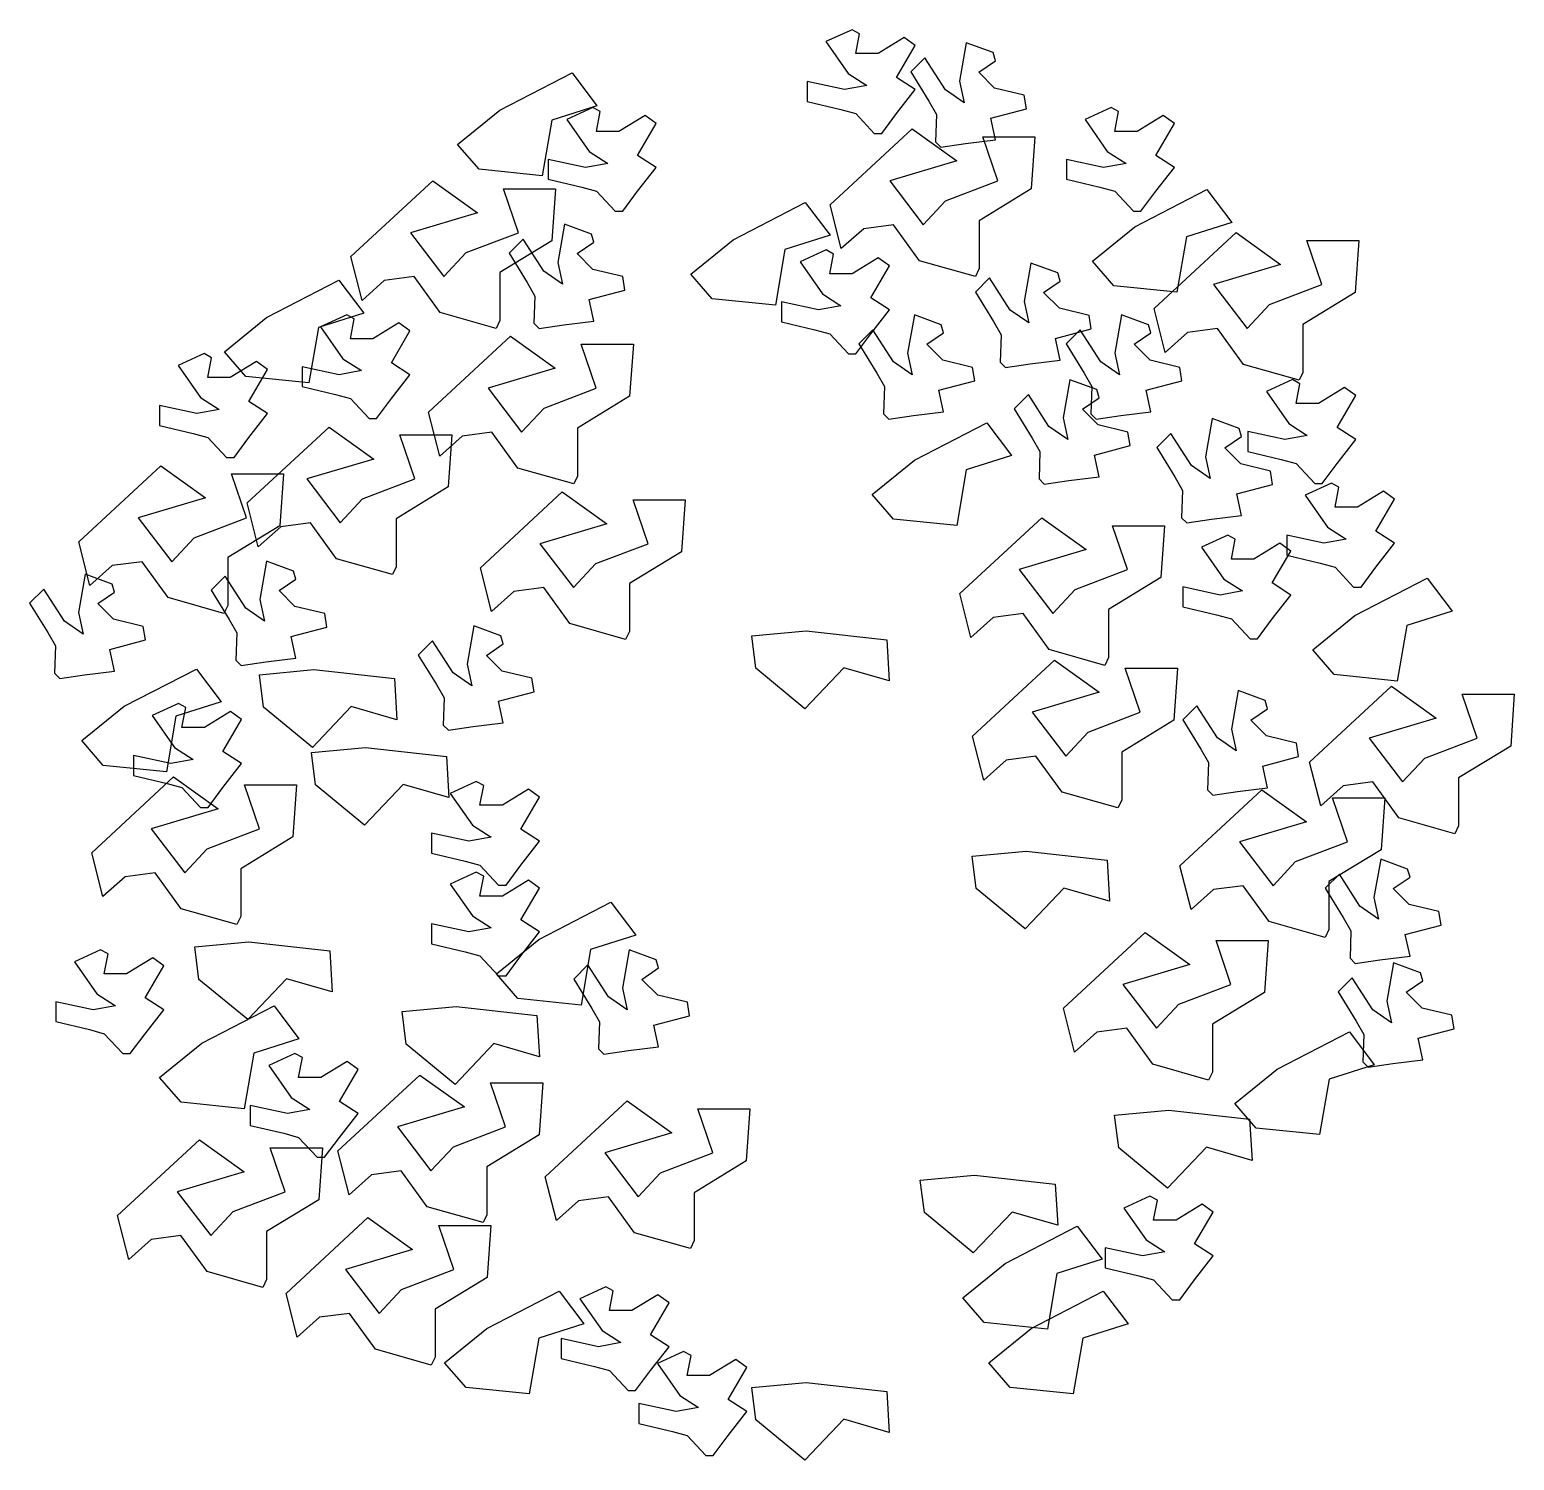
# Model space of a CAD drawing. Header units: millimetres. Extents: x 301.22 to 302.97, y 2548.18 to 2549.87.
import ezdxf

# ---------------------------------------------------------------- set-up
doc = ezdxf.new("R2010")
doc.units = ezdxf.units.MM
doc.header["$LTSCALE"] = 10
doc.layers.add('Vegetais', color=94, linetype='Continuous')

msp = doc.modelspace()

# ---------------------------------------------------------------- linework, layer by layer
at = {"layer": 'Vegetais'}
for p, q in [((302.1881, 2549.867), (302.1574, 2549.8529)), ((302.1968, 2549.8622), (302.1881, 2549.867)), ((302.1924, 2549.8388), (302.1968, 2549.8622)), ((302.1574, 2549.8529), (302.1836, 2549.8154)), ((302.2494, 2549.8576), (302.2187, 2549.8388)), ((302.2406, 2549.8106), (302.2625, 2549.8482)), ((302.2625, 2549.8482), (302.2494, 2549.8576)), ((302.3223, 2549.8517), (302.3144, 2549.8066)), ((302.354, 2549.84), (302.3223, 2549.8517)), ((302.2187, 2549.8388), (302.1924, 2549.8388)), ((302.2737, 2549.834), (302.2571, 2549.8174)), ((302.2979, 2549.7964), (302.2737, 2549.834)), ((302.3371, 2549.817), (302.3568, 2549.8304)), ((302.3568, 2549.8304), (302.354, 2549.84)), ((301.7738, 2549.7723), (301.8588, 2549.8162)), ((301.8588, 2549.8162), (301.888, 2549.7776)), ((302.1836, 2549.8154), (302.2056, 2549.8012)), ((302.2625, 2549.7965), (302.2406, 2549.8106)), ((302.2571, 2549.8174), (302.2783, 2549.7829)), ((302.3558, 2549.7984), (302.3371, 2549.817)), ((302.1792, 2549.7965), (302.1355, 2549.806)), ((302.1355, 2549.806), (302.1355, 2549.7825)), ((302.2056, 2549.8012), (302.1792, 2549.7965)), ((302.2406, 2549.7684), (302.2625, 2549.7965)), ((302.3199, 2549.7811), (302.2979, 2549.7964)), ((302.3144, 2549.8066), (302.3199, 2549.7811)), ((302.3907, 2549.79), (302.3558, 2549.7984)), ((301.888, 2549.7776), (301.8348, 2549.7607)), ((301.8833, 2549.7755), (301.8526, 2549.7614)), ((301.892, 2549.7708), (301.8833, 2549.7755)), ((302.1355, 2549.7825), (302.1749, 2549.7731)), ((302.2783, 2549.7829), (302.2873, 2549.7672)), ((302.3933, 2549.7741), (302.3907, 2549.79)), ((302.4929, 2549.7755), (302.4622, 2549.7614)), ((302.5016, 2549.7708), (302.4929, 2549.7755)), ((301.7241, 2549.7319), (301.7738, 2549.7723)), ((301.8348, 2549.7607), (301.8236, 2549.6953)), ((301.8526, 2549.7614), (301.8788, 2549.7239)), ((301.8876, 2549.7474), (301.892, 2549.7708)), ((301.9446, 2549.7661), (301.9139, 2549.7474)), ((301.9577, 2549.7568), (301.9446, 2549.7661)), ((302.1749, 2549.7731), (302.1924, 2549.7684)), ((302.1924, 2549.7684), (302.2143, 2549.7449)), ((302.2231, 2549.7449), (302.2406, 2549.7684)), ((302.2873, 2549.7672), (302.2862, 2549.7351)), ((302.3512, 2549.763), (302.3933, 2549.7741)), ((302.3568, 2549.7375), (302.3512, 2549.763)), ((302.4622, 2549.7614), (302.4884, 2549.7239)), ((302.4972, 2549.7474), (302.5016, 2549.7708)), ((302.5542, 2549.7661), (302.5235, 2549.7474)), ((302.5673, 2549.7568), (302.5542, 2549.7661)), ((301.9139, 2549.7474), (301.8876, 2549.7474)), ((301.9358, 2549.7192), (301.9577, 2549.7568)), ((302.1624, 2549.6611), (302.2588, 2549.7503)), ((302.2143, 2549.7449), (302.2231, 2549.7449)), ((302.2588, 2549.7503), (302.3113, 2549.7127)), ((302.342, 2549.7409), (302.4033, 2549.7409)), ((302.3596, 2549.6892), (302.342, 2549.7409)), ((302.4033, 2549.7409), (302.399, 2549.6798)), ((302.5235, 2549.7474), (302.4972, 2549.7474)), ((302.5454, 2549.7192), (302.5673, 2549.7568)), ((301.7493, 2549.7029), (301.7241, 2549.7319)), ((301.8788, 2549.7239), (301.9008, 2549.7098)), ((302.2862, 2549.7351), (302.2924, 2549.7289)), ((302.2924, 2549.7289), (302.3214, 2549.7332)), ((302.3214, 2549.7332), (302.3568, 2549.7375)), ((302.4884, 2549.7239), (302.5104, 2549.7098)), ((301.8744, 2549.7051), (301.8307, 2549.7145)), ((301.8307, 2549.7145), (301.8307, 2549.6911)), ((301.9008, 2549.7098), (301.8744, 2549.7051)), ((301.9577, 2549.7051), (301.9358, 2549.7192)), ((301.9358, 2549.6769), (301.9577, 2549.7051)), ((302.3113, 2549.7127), (302.2325, 2549.6892)), ((302.484, 2549.7051), (302.4403, 2549.7145)), ((302.4403, 2549.7145), (302.4403, 2549.6911)), ((302.5104, 2549.7098), (302.484, 2549.7051)), ((302.5673, 2549.7051), (302.5454, 2549.7192)), ((302.5454, 2549.6769), (302.5673, 2549.7051)), ((301.5985, 2549.6001), (301.6949, 2549.6893)), ((301.6949, 2549.6893), (301.7474, 2549.6517)), ((301.8236, 2549.6953), (301.7493, 2549.7029)), ((301.8307, 2549.6911), (301.8701, 2549.6817)), ((302.2325, 2549.6892), (302.2719, 2549.6376)), ((302.2982, 2549.6658), (302.3596, 2549.6892)), ((302.4403, 2549.6911), (302.4797, 2549.6817)), ((301.7781, 2549.6799), (301.8394, 2549.6799)), ((301.7957, 2549.6282), (301.7781, 2549.6799)), ((301.8394, 2549.6799), (301.8351, 2549.6188)), ((301.8701, 2549.6817), (301.8876, 2549.6769)), ((301.8876, 2549.6769), (301.9095, 2549.6535)), ((301.9183, 2549.6535), (301.9358, 2549.6769)), ((302.399, 2549.6798), (302.3376, 2549.6423)), ((302.4797, 2549.6817), (302.4972, 2549.6769)), ((302.4972, 2549.6769), (302.5191, 2549.6535)), ((302.5206, 2549.6352), (302.6055, 2549.679)), ((302.5279, 2549.6535), (302.5454, 2549.6769)), ((302.6055, 2549.679), (302.6348, 2549.6404)), ((301.9095, 2549.6535), (301.9183, 2549.6535)), ((302.0482, 2549.6199), (302.1331, 2549.6638)), ((302.1331, 2549.6638), (302.1624, 2549.6252)), ((302.1755, 2549.6095), (302.1624, 2549.6611)), ((302.2719, 2549.6376), (302.2982, 2549.6658)), ((302.5191, 2549.6535), (302.5279, 2549.6535)), ((301.7474, 2549.6517), (301.6686, 2549.6282)), ((301.8499, 2549.6383), (301.8419, 2549.5932)), ((301.8815, 2549.6266), (301.8499, 2549.6383)), ((302.2369, 2549.6376), (302.2018, 2549.6329)), ((302.2676, 2549.5953), (302.2369, 2549.6376)), ((302.3376, 2549.6423), (302.3376, 2549.586)), ((302.4709, 2549.5948), (302.5206, 2549.6352)), ((302.6348, 2549.6404), (302.5815, 2549.6235)), ((301.6686, 2549.6282), (301.708, 2549.5766)), ((301.7343, 2549.6048), (301.7957, 2549.6282)), ((301.8351, 2549.6188), (301.7738, 2549.5814)), ((301.8012, 2549.6207), (301.7846, 2549.6041)), ((301.8255, 2549.583), (301.8012, 2549.6207)), ((301.8844, 2549.6171), (301.8815, 2549.6266)), ((301.9984, 2549.5795), (302.0482, 2549.6199)), ((302.1624, 2549.6252), (302.1091, 2549.6083)), ((302.2018, 2549.6329), (302.1755, 2549.6095)), ((302.5434, 2549.5391), (302.6398, 2549.6283)), ((302.5815, 2549.6235), (302.5703, 2549.5582)), ((302.6398, 2549.6283), (302.6923, 2549.5907)), ((302.723, 2549.619), (302.7843, 2549.619)), ((302.7406, 2549.5673), (302.723, 2549.619)), ((302.7843, 2549.619), (302.78, 2549.5579)), ((301.6117, 2549.5485), (301.5985, 2549.6001)), ((301.708, 2549.5766), (301.7343, 2549.6048)), ((301.7846, 2549.6041), (301.8059, 2549.5696)), ((301.8647, 2549.6037), (301.8844, 2549.6171)), ((301.8833, 2549.585), (301.8647, 2549.6037)), ((302.1091, 2549.6083), (302.0979, 2549.5429)), ((302.1576, 2549.6079), (302.1269, 2549.5938)), ((302.1663, 2549.6031), (302.1576, 2549.6079)), ((302.1619, 2549.5798), (302.1663, 2549.6031)), ((301.8474, 2549.5678), (301.8255, 2549.583)), ((301.8419, 2549.5932), (301.8474, 2549.5678)), ((301.9183, 2549.5766), (301.8833, 2549.585)), ((302.1269, 2549.5938), (302.1532, 2549.5563)), ((302.2189, 2549.5985), (302.1883, 2549.5798)), ((302.2101, 2549.5515), (302.232, 2549.5891)), ((302.232, 2549.5891), (302.2189, 2549.5985)), ((302.3332, 2549.5766), (302.2676, 2549.5953)), ((302.3376, 2549.586), (302.3332, 2549.5766)), ((302.3985, 2549.5926), (302.3906, 2549.5475)), ((302.4302, 2549.5809), (302.3985, 2549.5926)), ((302.4961, 2549.5657), (302.4709, 2549.5948)), ((302.6923, 2549.5907), (302.6135, 2549.5673)), ((301.4995, 2549.5285), (301.5845, 2549.5723)), ((301.5845, 2549.5723), (301.6137, 2549.5337)), ((301.6379, 2549.572), (301.6117, 2549.5485)), ((301.673, 2549.5766), (301.6379, 2549.572)), ((301.7037, 2549.5344), (301.673, 2549.5766)), ((301.7738, 2549.5814), (301.7738, 2549.525)), ((301.8059, 2549.5696), (301.8149, 2549.5538)), ((301.9209, 2549.5607), (301.9183, 2549.5766)), ((302.0236, 2549.5505), (301.9984, 2549.5795)), ((302.1883, 2549.5798), (302.1619, 2549.5798)), ((302.3499, 2549.575), (302.3333, 2549.5584)), ((302.3741, 2549.5373), (302.3499, 2549.575)), ((302.4133, 2549.5579), (302.433, 2549.5714)), ((302.433, 2549.5714), (302.4302, 2549.5809)), ((302.5703, 2549.5582), (302.4961, 2549.5657)), ((302.6135, 2549.5673), (302.6529, 2549.5157)), ((302.6792, 2549.5439), (302.7406, 2549.5673)), ((301.8149, 2549.5538), (301.8138, 2549.5217)), ((301.8788, 2549.5497), (301.9209, 2549.5607)), ((301.8843, 2549.5242), (301.8788, 2549.5497)), ((302.0979, 2549.5429), (302.0236, 2549.5505)), ((302.1532, 2549.5563), (302.1751, 2549.5422)), ((302.232, 2549.5374), (302.2101, 2549.5515)), ((302.3333, 2549.5584), (302.3545, 2549.5239)), ((302.3906, 2549.5475), (302.3961, 2549.5221)), ((302.432, 2549.5393), (302.4133, 2549.5579)), ((302.78, 2549.5579), (302.7186, 2549.5204)), ((301.6137, 2549.5337), (301.5605, 2549.5168)), ((301.5937, 2549.5317), (301.563, 2549.5176)), ((301.6025, 2549.5269), (301.5937, 2549.5317)), ((301.7693, 2549.5156), (301.7037, 2549.5344)), ((302.1487, 2549.5374), (302.105, 2549.5469)), ((302.105, 2549.5469), (302.105, 2549.5234)), ((302.1751, 2549.5422), (302.1487, 2549.5374)), ((302.2101, 2549.5093), (302.232, 2549.5374)), ((302.2614, 2549.5316), (302.2534, 2549.4866)), ((302.293, 2549.5199), (302.2614, 2549.5316)), ((302.3961, 2549.5221), (302.3741, 2549.5373)), ((302.4669, 2549.5309), (302.432, 2549.5393)), ((302.4695, 2549.515), (302.4669, 2549.5309)), ((302.5052, 2549.5316), (302.4972, 2549.4866)), ((302.5369, 2549.5199), (302.5052, 2549.5316)), ((302.5565, 2549.4875), (302.5434, 2549.5391)), ((302.6529, 2549.5157), (302.6792, 2549.5439)), ((301.4498, 2549.4881), (301.4995, 2549.5285)), ((301.5605, 2549.5168), (301.5493, 2549.4515)), ((301.563, 2549.5176), (301.5893, 2549.4801)), ((301.598, 2549.5036), (301.6025, 2549.5269)), ((301.655, 2549.5223), (301.6244, 2549.5036)), ((301.6462, 2549.4753), (301.6681, 2549.5129)), ((301.6681, 2549.5129), (301.655, 2549.5223)), ((301.7738, 2549.525), (301.7693, 2549.5156)), ((301.8138, 2549.5217), (301.82, 2549.5156)), ((301.82, 2549.5156), (301.8489, 2549.5198)), ((301.8489, 2549.5198), (301.8843, 2549.5242)), ((302.105, 2549.5234), (302.1444, 2549.514)), ((302.1444, 2549.514), (302.1619, 2549.5093)), ((302.2127, 2549.514), (302.1961, 2549.4974)), ((302.2369, 2549.4764), (302.2127, 2549.514)), ((302.2959, 2549.5104), (302.293, 2549.5199)), ((302.3545, 2549.5239), (302.3635, 2549.5081)), ((302.4274, 2549.5039), (302.4695, 2549.515)), ((302.4566, 2549.514), (302.4399, 2549.4974)), ((302.4808, 2549.4764), (302.4566, 2549.514)), ((302.5397, 2549.5104), (302.5369, 2549.5199)), ((302.6179, 2549.5157), (302.5828, 2549.511)), ((302.6486, 2549.4734), (302.6179, 2549.5157)), ((302.7186, 2549.5204), (302.7186, 2549.464)), ((301.6244, 2549.5036), (301.598, 2549.5036)), ((301.6899, 2549.4172), (301.7864, 2549.5064)), ((301.7864, 2549.5064), (301.8389, 2549.4688)), ((301.8695, 2549.497), (301.9309, 2549.497)), ((301.8871, 2549.4453), (301.8695, 2549.497)), ((301.9309, 2549.497), (301.9265, 2549.436)), ((302.1619, 2549.5093), (302.1838, 2549.4858)), ((302.1926, 2549.4858), (302.2101, 2549.5093)), ((302.1961, 2549.4974), (302.2173, 2549.4629)), ((302.2762, 2549.497), (302.2959, 2549.5104)), ((302.2948, 2549.4784), (302.2762, 2549.497)), ((302.3635, 2549.5081), (302.3624, 2549.476)), ((302.433, 2549.4785), (302.4274, 2549.5039)), ((302.4399, 2549.4974), (302.4612, 2549.4629)), ((302.52, 2549.497), (302.5397, 2549.5104)), ((302.5387, 2549.4784), (302.52, 2549.497)), ((302.5828, 2549.511), (302.5565, 2549.4875)), ((301.4261, 2549.486), (301.3954, 2549.4719)), ((301.4348, 2549.4812), (301.4261, 2549.486)), ((301.4304, 2549.4578), (301.4348, 2549.4812)), ((301.475, 2549.459), (301.4498, 2549.4881)), ((301.5893, 2549.4801), (301.6112, 2549.466)), ((302.1838, 2549.4858), (302.1926, 2549.4858)), ((302.2534, 2549.4866), (302.2589, 2549.4611)), ((302.3298, 2549.4699), (302.2948, 2549.4784)), ((302.3976, 2549.4741), (302.433, 2549.4785)), ((302.4972, 2549.4866), (302.5028, 2549.4611)), ((302.5736, 2549.4699), (302.5387, 2549.4784)), ((301.3954, 2549.4719), (301.4216, 2549.4344)), ((301.4874, 2549.4766), (301.4567, 2549.4578)), ((301.4786, 2549.4296), (301.5005, 2549.4672)), ((301.5005, 2549.4672), (301.4874, 2549.4766)), ((301.5849, 2549.4612), (301.5411, 2549.4707)), ((301.5411, 2549.4707), (301.5411, 2549.4472)), ((301.6112, 2549.466), (301.5849, 2549.4612)), ((301.6681, 2549.4612), (301.6462, 2549.4753)), ((301.6462, 2549.4331), (301.6681, 2549.4612)), ((301.8389, 2549.4688), (301.76, 2549.4453)), ((302.2173, 2549.4629), (302.2264, 2549.4472)), ((302.2589, 2549.4611), (302.2369, 2549.4764)), ((302.3324, 2549.4541), (302.3298, 2549.4699)), ((302.3624, 2549.476), (302.3686, 2549.4698)), ((302.3686, 2549.4698), (302.3976, 2549.4741)), ((302.4612, 2549.4629), (302.4702, 2549.4472)), ((302.5028, 2549.4611), (302.4808, 2549.4764)), ((302.5762, 2549.4541), (302.5736, 2549.4699)), ((302.7142, 2549.4547), (302.6486, 2549.4734)), ((302.7186, 2549.464), (302.7142, 2549.4547)), ((301.4567, 2549.4578), (301.4304, 2549.4578)), ((301.5493, 2549.4515), (301.475, 2549.459)), ((301.5411, 2549.4472), (301.5805, 2549.4378)), ((301.76, 2549.4453), (301.7994, 2549.3937)), ((301.8258, 2549.422), (301.8871, 2549.4453)), ((302.2264, 2549.4472), (302.2253, 2549.4151)), ((302.2903, 2549.443), (302.3324, 2549.4541)), ((302.2958, 2549.4175), (302.2903, 2549.443)), ((302.4442, 2549.4554), (302.4363, 2549.4104)), ((302.4759, 2549.4437), (302.4442, 2549.4554)), ((302.4702, 2549.4472), (302.4691, 2549.4151)), ((302.4787, 2549.4342), (302.4759, 2549.4437)), ((302.5341, 2549.443), (302.5762, 2549.4541)), ((302.5397, 2549.4175), (302.5341, 2549.443)), ((302.7062, 2549.4555), (302.6756, 2549.4414)), ((302.715, 2549.4507), (302.7062, 2549.4555)), ((302.7106, 2549.4274), (302.715, 2549.4507)), ((302.7676, 2549.4461), (302.7369, 2549.4274)), ((302.7806, 2549.4367), (302.7676, 2549.4461)), ((301.4216, 2549.4344), (301.4436, 2549.4202)), ((301.5005, 2549.4155), (301.4786, 2549.4296)), ((301.5805, 2549.4378), (301.598, 2549.4331)), ((301.598, 2549.4331), (301.62, 2549.4096)), ((301.6287, 2549.4096), (301.6462, 2549.4331)), ((301.9265, 2549.436), (301.8652, 2549.3985)), ((302.3956, 2549.4378), (302.379, 2549.4212)), ((302.4198, 2549.4002), (302.3956, 2549.4378)), ((302.4591, 2549.4208), (302.4787, 2549.4342)), ((302.6756, 2549.4414), (302.7018, 2549.4039)), ((302.7369, 2549.4274), (302.7106, 2549.4274)), ((302.7587, 2549.3991), (302.7806, 2549.4367)), ((301.4172, 2549.4155), (301.3735, 2549.425)), ((301.3735, 2549.425), (301.3735, 2549.4015)), ((301.4436, 2549.4202), (301.4172, 2549.4155)), ((301.4786, 2549.3874), (301.5005, 2549.4155)), ((301.62, 2549.4096), (301.6287, 2549.4096)), ((301.7031, 2549.3656), (301.6899, 2549.4172)), ((301.7994, 2549.3937), (301.8258, 2549.422)), ((302.2253, 2549.4151), (302.2314, 2549.4089)), ((302.2314, 2549.4089), (302.2604, 2549.4131)), ((302.2604, 2549.4131), (302.2958, 2549.4175)), ((302.379, 2549.4212), (302.4002, 2549.3867)), ((302.4363, 2549.4104), (302.4418, 2549.3849)), ((302.4777, 2549.4022), (302.4591, 2549.4208)), ((302.4691, 2549.4151), (302.4753, 2549.4089)), ((302.4753, 2549.4089), (302.5043, 2549.4131)), ((302.5043, 2549.4131), (302.5397, 2549.4175)), ((302.6119, 2549.4097), (302.6039, 2549.3646)), ((302.6435, 2549.398), (302.6119, 2549.4097)), ((301.3735, 2549.4015), (301.4129, 2549.3921)), ((301.4129, 2549.3921), (301.4304, 2549.3874)), ((301.4766, 2549.3105), (301.573, 2549.3997)), ((301.573, 2549.3997), (301.6255, 2549.3621)), ((301.6562, 2549.3904), (301.7175, 2549.3904)), ((301.6738, 2549.3387), (301.6562, 2549.3904)), ((301.7175, 2549.3904), (301.7132, 2549.3293)), ((301.7644, 2549.3937), (301.7294, 2549.3891)), ((301.7951, 2549.3515), (301.7644, 2549.3937)), ((301.8652, 2549.3985), (301.8652, 2549.3421)), ((302.2615, 2549.3609), (302.3465, 2549.4047)), ((302.3465, 2549.4047), (302.3757, 2549.3661)), ((302.4418, 2549.3849), (302.4198, 2549.4002)), ((302.5126, 2549.3937), (302.4777, 2549.4022)), ((302.5153, 2549.3779), (302.5126, 2549.3937)), ((302.5632, 2549.3921), (302.5466, 2549.3755)), ((302.5875, 2549.3544), (302.5632, 2549.3921)), ((302.6464, 2549.3885), (302.6435, 2549.398)), ((302.6974, 2549.385), (302.6536, 2549.3945)), ((302.6536, 2549.3945), (302.6536, 2549.371)), ((302.7018, 2549.4039), (302.7237, 2549.3898)), ((302.7806, 2549.385), (302.7587, 2549.3991)), ((301.4304, 2549.3874), (301.4523, 2549.3639)), ((301.4611, 2549.3639), (301.4786, 2549.3874)), ((301.7294, 2549.3891), (301.7031, 2549.3656)), ((302.4002, 2549.3867), (302.4092, 2549.371)), ((302.4732, 2549.3668), (302.5153, 2549.3779)), ((302.5466, 2549.3755), (302.5679, 2549.341)), ((302.6267, 2549.3751), (302.6464, 2549.3885)), ((302.6453, 2549.3564), (302.6267, 2549.3751)), ((302.7237, 2549.3898), (302.6974, 2549.385)), ((302.7587, 2549.3569), (302.7806, 2549.385)), ((301.4523, 2549.3639), (301.4611, 2549.3639)), ((301.6255, 2549.3621), (301.5467, 2549.3387)), ((302.2118, 2549.3205), (302.2615, 2549.3609)), ((302.3757, 2549.3661), (302.3225, 2549.3492)), ((302.4092, 2549.371), (302.4081, 2549.3389)), ((302.4787, 2549.3413), (302.4732, 2549.3668)), ((302.6039, 2549.3646), (302.6094, 2549.3392)), ((302.6803, 2549.348), (302.6453, 2549.3564)), ((302.6536, 2549.371), (302.6931, 2549.3616)), ((302.6931, 2549.3616), (302.7106, 2549.3569)), ((302.7106, 2549.3569), (302.7325, 2549.3334)), ((302.7412, 2549.3334), (302.7587, 2549.3569)), ((301.2785, 2549.2648), (301.3749, 2549.354)), ((301.3749, 2549.354), (301.4274, 2549.3164)), ((301.458, 2549.3446), (301.5194, 2549.3446)), ((301.4756, 2549.2929), (301.458, 2549.3446)), ((301.5194, 2549.3446), (301.5151, 2549.2836)), ((301.5467, 2549.3387), (301.5861, 2549.2871)), ((301.6124, 2549.3153), (301.6738, 2549.3387)), ((301.8608, 2549.3328), (301.7951, 2549.3515)), ((301.8652, 2549.3421), (301.8608, 2549.3328)), ((302.3225, 2549.3492), (302.3113, 2549.2839)), ((302.4081, 2549.3389), (302.4143, 2549.3327)), ((302.4433, 2549.3369), (302.4787, 2549.3413)), ((302.5679, 2549.341), (302.5769, 2549.3252)), ((302.6094, 2549.3392), (302.5875, 2549.3544)), ((302.6829, 2549.3321), (302.6803, 2549.348)), ((301.7132, 2549.3293), (301.6518, 2549.2918)), ((301.7509, 2549.2343), (301.8473, 2549.3235)), ((301.8473, 2549.3235), (301.8998, 2549.2859)), ((302.237, 2549.2914), (302.2118, 2549.3205)), ((302.4143, 2549.3327), (302.4433, 2549.3369)), ((302.5769, 2549.3252), (302.5758, 2549.2931)), ((302.6408, 2549.3211), (302.6829, 2549.3321)), ((302.6463, 2549.2956), (302.6408, 2549.3211)), ((302.752, 2549.3336), (302.7213, 2549.3195)), ((302.7325, 2549.3334), (302.7412, 2549.3334)), ((302.7607, 2549.3288), (302.752, 2549.3336)), ((302.7563, 2549.3054), (302.7607, 2549.3288)), ((302.8133, 2549.3242), (302.7826, 2549.3054)), ((302.8264, 2549.3148), (302.8133, 2549.3242)), ((301.4274, 2549.3164), (301.3485, 2549.2929)), ((301.4897, 2549.2589), (301.4766, 2549.3105)), ((301.5861, 2549.2871), (301.6124, 2549.3153)), ((301.9305, 2549.3142), (301.9918, 2549.3142)), ((301.9481, 2549.2625), (301.9305, 2549.3142)), ((301.9918, 2549.3142), (301.9875, 2549.2531)), ((302.7213, 2549.3195), (302.7475, 2549.282)), ((302.7826, 2549.3054), (302.7563, 2549.3054)), ((302.8044, 2549.2772), (302.8264, 2549.3148)), ((301.3485, 2549.2929), (301.388, 2549.2413)), ((301.4143, 2549.2696), (301.4756, 2549.2929)), ((301.5511, 2549.2871), (301.516, 2549.2824)), ((301.5818, 2549.2448), (301.5511, 2549.2871)), ((301.6518, 2549.2918), (301.6518, 2549.2354)), ((301.8998, 2549.2859), (301.821, 2549.2625)), ((302.3113, 2549.2839), (302.237, 2549.2914)), ((302.3148, 2549.2039), (302.4112, 2549.2931)), ((302.4112, 2549.2931), (302.4637, 2549.2555)), ((302.5758, 2549.2931), (302.582, 2549.287)), ((302.582, 2549.287), (302.6109, 2549.2912)), ((302.6109, 2549.2912), (302.6463, 2549.2956)), ((301.388, 2549.2413), (301.4143, 2549.2696)), ((301.5151, 2549.2836), (301.4537, 2549.2461)), ((301.516, 2549.2824), (301.4897, 2549.2589)), ((302.512, 2549.232), (302.4944, 2549.2837)), ((302.4944, 2549.2837), (302.5557, 2549.2837)), ((302.5557, 2549.2837), (302.5514, 2549.2226)), ((302.63, 2549.2726), (302.5994, 2549.2585)), ((302.6388, 2549.2679), (302.63, 2549.2726)), ((302.7431, 2549.2631), (302.6994, 2549.2726)), ((302.6994, 2549.2726), (302.6994, 2549.2491)), ((302.7475, 2549.282), (302.7694, 2549.2678)), ((302.8264, 2549.2631), (302.8044, 2549.2772)), ((301.2916, 2549.2132), (301.2785, 2549.2648)), ((301.821, 2549.2625), (301.8604, 2549.2109)), ((301.8867, 2549.2391), (301.9481, 2549.2625)), ((301.9875, 2549.2531), (301.9262, 2549.2156)), ((302.4637, 2549.2555), (302.3849, 2549.232)), ((302.5994, 2549.2585), (302.6256, 2549.221)), ((302.6344, 2549.2445), (302.6388, 2549.2679)), ((302.6914, 2549.2632), (302.6607, 2549.2445)), ((302.6825, 2549.2163), (302.7044, 2549.2539)), ((302.7044, 2549.2539), (302.6914, 2549.2632)), ((302.7694, 2549.2678), (302.7431, 2549.2631)), ((302.8044, 2549.235), (302.8264, 2549.2631)), ((301.3179, 2549.2367), (301.2916, 2549.2132)), ((301.353, 2549.2413), (301.3179, 2549.2367)), ((301.3836, 2549.1991), (301.353, 2549.2413)), ((301.4537, 2549.2461), (301.4537, 2549.1897)), ((301.4994, 2549.2421), (301.4914, 2549.197)), ((301.531, 2549.2304), (301.4994, 2549.2421)), ((301.6474, 2549.2261), (301.5818, 2549.2448)), ((301.6518, 2549.2354), (301.6474, 2549.2261)), ((301.7641, 2549.1827), (301.7509, 2549.2343)), ((301.8604, 2549.2109), (301.8867, 2549.2391)), ((302.6607, 2549.2445), (302.6344, 2549.2445)), ((302.6994, 2549.2491), (302.7388, 2549.2397)), ((302.7388, 2549.2397), (302.7563, 2549.235)), ((302.7563, 2549.235), (302.7782, 2549.2115)), ((302.7869, 2549.2115), (302.8044, 2549.235)), ((301.286, 2549.2268), (301.278, 2549.1818)), ((301.3177, 2549.2151), (301.286, 2549.2268)), ((301.4507, 2549.2244), (301.4341, 2549.2078)), ((301.4749, 2549.1868), (301.4507, 2549.2244)), ((301.5142, 2549.2074), (301.5339, 2549.2208)), ((301.5339, 2549.2208), (301.531, 2549.2304)), ((301.9262, 2549.2156), (301.9262, 2549.1592)), ((302.3849, 2549.232), (302.4243, 2549.1804)), ((302.4506, 2549.2086), (302.512, 2549.232)), ((302.5514, 2549.2226), (302.49, 2549.1851)), ((302.6256, 2549.221), (302.6475, 2549.2069)), ((302.7044, 2549.2021), (302.6825, 2549.2163)), ((302.7797, 2549.178), (302.8646, 2549.2218)), ((302.8646, 2549.2218), (302.8939, 2549.1832)), ((301.2374, 2549.2092), (301.2207, 2549.1926)), ((301.2616, 2549.1716), (301.2374, 2549.2092)), ((301.3008, 2549.1922), (301.3205, 2549.2056)), ((301.3205, 2549.2056), (301.3177, 2549.2151)), ((301.4493, 2549.1804), (301.3836, 2549.1991)), ((301.4341, 2549.2078), (301.4553, 2549.1733)), ((301.5328, 2549.1888), (301.5142, 2549.2074)), ((301.7903, 2549.2062), (301.7641, 2549.1827)), ((301.8254, 2549.2109), (301.7903, 2549.2062)), ((301.8561, 2549.1686), (301.8254, 2549.2109)), ((302.3279, 2549.1523), (302.3148, 2549.2039)), ((302.4243, 2549.1804), (302.4506, 2549.2086)), ((302.6212, 2549.2021), (302.5774, 2549.2116)), ((302.5774, 2549.2116), (302.5774, 2549.1881)), ((302.6475, 2549.2069), (302.6212, 2549.2021)), ((302.6825, 2549.174), (302.7044, 2549.2021)), ((302.7782, 2549.2115), (302.7869, 2549.2115)), ((301.2207, 2549.1926), (301.242, 2549.1581)), ((301.278, 2549.1818), (301.2836, 2549.1563)), ((301.3195, 2549.1736), (301.3008, 2549.1922)), ((301.4537, 2549.1897), (301.4493, 2549.1804)), ((301.4969, 2549.1715), (301.4749, 2549.1868)), ((301.4914, 2549.197), (301.4969, 2549.1715)), ((301.5678, 2549.1804), (301.5328, 2549.1888)), ((302.49, 2549.1851), (302.49, 2549.1288)), ((302.5774, 2549.1881), (302.6169, 2549.1788)), ((302.8939, 2549.1832), (302.8406, 2549.1663)), ((301.2836, 2549.1563), (301.2616, 2549.1716)), ((301.3544, 2549.1651), (301.3195, 2549.1736)), ((301.357, 2549.1493), (301.3544, 2549.1651)), ((301.4553, 2549.1733), (301.4644, 2549.1576)), ((301.5283, 2549.1534), (301.5704, 2549.1645)), ((301.5704, 2549.1645), (301.5678, 2549.1804)), ((301.7432, 2549.1659), (301.7352, 2549.1208)), ((301.7749, 2549.1542), (301.7432, 2549.1659)), ((301.9217, 2549.1499), (301.8561, 2549.1686)), ((302.3542, 2549.1757), (302.3279, 2549.1523)), ((302.3893, 2549.1804), (302.3542, 2549.1757)), ((302.42, 2549.1381), (302.3893, 2549.1804)), ((302.6169, 2549.1788), (302.6344, 2549.174)), ((302.6344, 2549.174), (302.6563, 2549.1505)), ((302.665, 2549.1505), (302.6825, 2549.174)), ((302.73, 2549.1376), (302.7797, 2549.178)), ((302.8406, 2549.1663), (302.8294, 2549.101)), ((301.242, 2549.1581), (301.251, 2549.1424)), ((301.3149, 2549.1382), (301.357, 2549.1493)), ((301.4644, 2549.1576), (301.4633, 2549.1255)), ((301.5338, 2549.1279), (301.5283, 2549.1534)), ((301.6946, 2549.1482), (301.6779, 2549.1316)), ((301.7188, 2549.1106), (301.6946, 2549.1482)), ((301.7777, 2549.1446), (301.7749, 2549.1542)), ((301.9262, 2549.1592), (301.9217, 2549.1499)), ((302.0702, 2549.1542), (302.134, 2549.1602)), ((302.0751, 2549.116), (302.0702, 2549.1542)), ((302.134, 2549.1602), (302.229, 2549.1495)), ((302.229, 2549.1495), (302.2319, 2549.1012)), ((302.6563, 2549.1505), (302.665, 2549.1505)), ((301.251, 2549.1424), (301.2499, 2549.1103)), ((301.3205, 2549.1127), (301.3149, 2549.1382)), ((301.6779, 2549.1316), (301.6992, 2549.0971)), ((301.758, 2549.1312), (301.7777, 2549.1446)), ((301.7767, 2549.1126), (301.758, 2549.1312)), ((302.4856, 2549.1194), (302.42, 2549.1381)), ((302.49, 2549.1288), (302.4856, 2549.1194)), ((302.7551, 2549.1085), (302.73, 2549.1376)), ((301.2851, 2549.1083), (301.3205, 2549.1127)), ((301.3319, 2549.0713), (301.4168, 2549.1151)), ((301.4168, 2549.1151), (301.4461, 2549.0765)), ((301.4633, 2549.1255), (301.4694, 2549.1193)), ((301.4694, 2549.1193), (301.4984, 2549.1236)), ((301.4911, 2549.1084), (301.5549, 2549.1145)), ((301.4984, 2549.1236), (301.5338, 2549.1279)), ((301.5549, 2549.1145), (301.6499, 2549.1038)), ((301.7352, 2549.1208), (301.7408, 2549.0953)), ((301.8116, 2549.1042), (301.7767, 2549.1126)), ((302.1327, 2549.0685), (302.0751, 2549.116)), ((302.1783, 2549.1167), (302.1327, 2549.0685)), ((302.2319, 2549.1012), (302.1783, 2549.1167)), ((302.33, 2549.0362), (302.4264, 2549.1254)), ((302.4264, 2549.1254), (302.4789, 2549.0878)), ((302.5272, 2549.0643), (302.5096, 2549.116)), ((302.5096, 2549.116), (302.5709, 2549.116)), ((302.5709, 2549.116), (302.5666, 2549.055)), ((301.2499, 2549.1103), (301.2561, 2549.1041)), ((301.2561, 2549.1041), (301.2851, 2549.1083)), ((301.4959, 2549.0703), (301.4911, 2549.1084)), ((301.6499, 2549.1038), (301.6528, 2549.0555)), ((301.6992, 2549.0971), (301.7082, 2549.0814)), ((301.7408, 2549.0953), (301.7188, 2549.1106)), ((301.8142, 2549.0883), (301.8116, 2549.1042)), ((302.7263, 2549.0057), (302.8227, 2549.0949)), ((302.8294, 2549.101), (302.7551, 2549.1085)), ((302.8227, 2549.0949), (302.8752, 2549.0573)), ((301.4461, 2549.0765), (301.3928, 2549.0596)), ((301.7082, 2549.0814), (301.7071, 2549.0493)), ((301.7721, 2549.0772), (301.8142, 2549.0883)), ((301.7777, 2549.0517), (301.7721, 2549.0772)), ((302.4789, 2549.0878), (302.4001, 2549.0643)), ((302.6424, 2549.0897), (302.6344, 2549.0446)), ((302.674, 2549.078), (302.6424, 2549.0897)), ((302.6769, 2549.0684), (302.674, 2549.078)), ((302.9058, 2549.0856), (302.9672, 2549.0856)), ((302.9234, 2549.0339), (302.9058, 2549.0856)), ((302.9672, 2549.0856), (302.9629, 2549.0245)), ((301.2822, 2549.0309), (301.3319, 2549.0713)), ((301.3956, 2549.0745), (301.3649, 2549.0604)), ((301.3649, 2549.0604), (301.3912, 2549.0229)), ((301.3928, 2549.0596), (301.3816, 2548.9943)), ((301.4043, 2549.0697), (301.3956, 2549.0745)), ((301.3999, 2549.0464), (301.4043, 2549.0697)), ((301.4569, 2549.0651), (301.4263, 2549.0464)), ((301.47, 2549.0557), (301.4569, 2549.0651)), ((301.5536, 2549.0228), (301.4959, 2549.0703)), ((301.5991, 2549.071), (301.5536, 2549.0228)), ((301.6528, 2549.0555), (301.5991, 2549.071)), ((302.4001, 2549.0643), (302.4395, 2549.0127)), ((302.4659, 2549.041), (302.5272, 2549.0643)), ((302.5937, 2549.072), (302.5771, 2549.0554)), ((302.6179, 2549.0344), (302.5937, 2549.072)), ((302.6572, 2549.055), (302.6769, 2549.0684)), ((301.4263, 2549.0464), (301.3999, 2549.0464)), ((301.4481, 2549.0181), (301.47, 2549.0557)), ((301.7071, 2549.0493), (301.7133, 2549.0431)), ((301.7133, 2549.0431), (301.7423, 2549.0474)), ((301.7423, 2549.0474), (301.7777, 2549.0517)), ((302.4395, 2549.0127), (302.4659, 2549.041)), ((302.5666, 2549.055), (302.5053, 2549.0175)), ((302.5771, 2549.0554), (302.5983, 2549.0209)), ((302.6344, 2549.0446), (302.6399, 2549.0191)), ((302.6758, 2549.0364), (302.6572, 2549.055)), ((302.8752, 2549.0573), (302.7963, 2549.0339)), ((301.3073, 2549.0018), (301.2822, 2549.0309)), ((302.3432, 2548.9846), (302.33, 2549.0362)), ((302.6399, 2549.0191), (302.6179, 2549.0344)), ((302.7108, 2549.028), (302.6758, 2549.0364)), ((302.7134, 2549.0121), (302.7108, 2549.028)), ((302.7963, 2549.0339), (302.8358, 2548.9823)), ((302.8621, 2549.0105), (302.9234, 2549.0339)), ((302.9629, 2549.0245), (302.9015, 2548.987)), ((301.3867, 2549.004), (301.343, 2549.0135)), ((301.343, 2549.0135), (301.343, 2548.99)), ((301.4131, 2549.0088), (301.3867, 2549.004)), ((301.3912, 2549.0229), (301.4131, 2549.0088)), ((301.47, 2549.004), (301.4481, 2549.0181)), ((301.5521, 2549.017), (301.6159, 2549.023)), ((301.5569, 2548.9788), (301.5521, 2549.017)), ((301.6159, 2549.023), (301.7109, 2549.0124)), ((301.7109, 2549.0124), (301.7138, 2548.964)), ((302.3694, 2549.0081), (302.3432, 2548.9846)), ((302.4045, 2549.0127), (302.3694, 2549.0081)), ((302.4352, 2548.9705), (302.4045, 2549.0127)), ((302.5053, 2549.0175), (302.5053, 2548.9611)), ((302.5983, 2549.0209), (302.6074, 2549.0052)), ((302.6713, 2549.001), (302.7134, 2549.0121)), ((302.8358, 2548.9823), (302.8621, 2549.0105)), ((301.3816, 2548.9943), (301.3073, 2549.0018)), ((301.343, 2548.99), (301.3824, 2548.9806)), ((301.4481, 2548.9759), (301.47, 2549.004)), ((302.6074, 2549.0052), (302.6063, 2548.9731)), ((302.6768, 2548.9755), (302.6713, 2549.001)), ((302.7394, 2548.9541), (302.7263, 2549.0057)), ((301.2937, 2548.8991), (301.3901, 2548.9883)), ((301.3824, 2548.9806), (301.3999, 2548.9759)), ((301.3901, 2548.9883), (301.4426, 2548.9507)), ((301.3999, 2548.9759), (301.4218, 2548.9524)), ((301.4306, 2548.9524), (301.4481, 2548.9759)), ((301.4733, 2548.9789), (301.5346, 2548.9789)), ((301.4909, 2548.9272), (301.4733, 2548.9789)), ((301.5346, 2548.9789), (301.5303, 2548.9178)), ((301.6145, 2548.9314), (301.5569, 2548.9788)), ((301.6601, 2548.9795), (301.6145, 2548.9314)), ((301.7138, 2548.964), (301.6601, 2548.9795)), ((301.7461, 2548.983), (301.7154, 2548.9689)), ((301.7549, 2548.9783), (301.7461, 2548.983)), ((301.7504, 2548.9549), (301.7549, 2548.9783)), ((301.8074, 2548.9737), (301.7768, 2548.9549)), ((301.8205, 2548.9643), (301.8074, 2548.9737)), ((302.5739, 2548.8838), (302.6703, 2548.973)), ((302.6063, 2548.9731), (302.6124, 2548.9669)), ((302.6124, 2548.9669), (302.6414, 2548.9712)), ((302.6414, 2548.9712), (302.6768, 2548.9755)), ((302.6703, 2548.973), (302.7228, 2548.9354)), ((302.7657, 2548.9776), (302.7394, 2548.9541)), ((302.8008, 2548.9823), (302.7657, 2548.9776)), ((302.8314, 2548.94), (302.8008, 2548.9823)), ((302.9015, 2548.987), (302.9015, 2548.9306)), ((301.7154, 2548.9689), (301.7417, 2548.9314)), ((301.7768, 2548.9549), (301.7504, 2548.9549)), ((301.7986, 2548.9267), (301.8205, 2548.9643)), ((302.5009, 2548.9518), (302.4352, 2548.9705)), ((302.5053, 2548.9611), (302.5009, 2548.9518)), ((302.7534, 2548.9636), (302.8148, 2548.9636)), ((302.771, 2548.9119), (302.7534, 2548.9636)), ((302.8148, 2548.9636), (302.8105, 2548.9026)), ((301.4426, 2548.9507), (301.3638, 2548.9272)), ((301.4218, 2548.9524), (301.4306, 2548.9524)), ((302.8971, 2548.9213), (302.8314, 2548.94)), ((301.3638, 2548.9272), (301.4032, 2548.8756)), ((301.4295, 2548.9038), (301.4909, 2548.9272)), ((301.7373, 2548.9126), (301.6935, 2548.9221)), ((301.6935, 2548.9221), (301.6935, 2548.8986)), ((301.7417, 2548.9314), (301.7636, 2548.9173)), ((301.8205, 2548.9126), (301.7986, 2548.9267)), ((302.7228, 2548.9354), (302.6439, 2548.9119)), ((302.9015, 2548.9306), (302.8971, 2548.9213)), ((301.4032, 2548.8756), (301.4295, 2548.9038)), ((301.5303, 2548.9178), (301.469, 2548.8803)), ((301.7636, 2548.9173), (301.7373, 2548.9126)), ((301.7986, 2548.8845), (301.8205, 2548.9126)), ((302.6439, 2548.9119), (302.6834, 2548.8603)), ((302.7097, 2548.8886), (302.771, 2548.9119)), ((302.8105, 2548.9026), (302.7491, 2548.8651)), ((301.3069, 2548.8475), (301.2937, 2548.8991)), ((301.6935, 2548.8986), (301.7329, 2548.8892)), ((301.7329, 2548.8892), (301.7504, 2548.8845)), ((301.7504, 2548.8845), (301.7724, 2548.861)), ((301.7811, 2548.861), (301.7986, 2548.8845)), ((302.3293, 2548.8951), (302.3931, 2548.9011)), ((302.3341, 2548.8569), (302.3293, 2548.8951)), ((302.3931, 2548.9011), (302.4881, 2548.8905)), ((302.4881, 2548.8905), (302.491, 2548.8421)), ((302.587, 2548.8322), (302.5739, 2548.8838)), ((302.6834, 2548.8603), (302.7097, 2548.8886)), ((302.81, 2548.8916), (302.802, 2548.8465)), ((302.8417, 2548.8799), (302.81, 2548.8916)), ((301.3331, 2548.8709), (301.3069, 2548.8475)), ((301.3682, 2548.8756), (301.3331, 2548.8709)), ((301.3989, 2548.8333), (301.3682, 2548.8756)), ((301.469, 2548.8803), (301.469, 2548.824)), ((301.7461, 2548.8764), (301.7154, 2548.8623)), ((301.7549, 2548.8716), (301.7461, 2548.8764)), ((301.7504, 2548.8482), (301.7549, 2548.8716)), ((301.8074, 2548.867), (301.7768, 2548.8482)), ((301.8205, 2548.8576), (301.8074, 2548.867)), ((302.7614, 2548.8739), (302.7447, 2548.8573)), ((302.7856, 2548.8363), (302.7614, 2548.8739)), ((302.8248, 2548.8569), (302.8445, 2548.8703)), ((302.8445, 2548.8703), (302.8417, 2548.8799)), ((301.7154, 2548.8623), (301.7417, 2548.8248)), ((301.7724, 2548.861), (301.7811, 2548.861)), ((301.7986, 2548.82), (301.8205, 2548.8576)), ((302.3918, 2548.8095), (302.3341, 2548.8569)), ((302.4373, 2548.8576), (302.3918, 2548.8095)), ((302.491, 2548.8421), (302.4373, 2548.8576)), ((302.6133, 2548.8557), (302.587, 2548.8322)), ((302.6484, 2548.8603), (302.6133, 2548.8557)), ((302.679, 2548.8181), (302.6484, 2548.8603)), ((302.7447, 2548.8573), (302.766, 2548.8228)), ((302.7491, 2548.8651), (302.7491, 2548.8087)), ((302.8435, 2548.8383), (302.8248, 2548.8569)), ((301.4645, 2548.8146), (301.3989, 2548.8333)), ((301.7768, 2548.8482), (301.7504, 2548.8482)), ((301.8196, 2548.797), (301.9045, 2548.8408)), ((301.9045, 2548.8408), (301.9338, 2548.8022)), ((302.8076, 2548.821), (302.7856, 2548.8363)), ((302.802, 2548.8465), (302.8076, 2548.821)), ((302.8784, 2548.8299), (302.8435, 2548.8383)), ((301.469, 2548.824), (301.4645, 2548.8146)), ((301.7373, 2548.8059), (301.6935, 2548.8154)), ((301.6935, 2548.8154), (301.6935, 2548.7919)), ((301.7417, 2548.8248), (301.7636, 2548.8106)), ((301.8205, 2548.8059), (301.7986, 2548.82)), ((302.7447, 2548.7994), (302.679, 2548.8181)), ((302.766, 2548.8228), (302.775, 2548.8071)), ((302.8389, 2548.8029), (302.881, 2548.814)), ((302.881, 2548.814), (302.8784, 2548.8299)), ((301.7636, 2548.8106), (301.7373, 2548.8059)), ((301.7698, 2548.7566), (301.8196, 2548.797)), ((301.7986, 2548.7778), (301.8205, 2548.8059)), ((301.9338, 2548.8022), (301.8805, 2548.7853)), ((302.4367, 2548.7162), (302.5331, 2548.8054)), ((302.5331, 2548.8054), (302.5856, 2548.7678)), ((302.7491, 2548.8087), (302.7447, 2548.7994)), ((302.775, 2548.8071), (302.7739, 2548.775)), ((302.8445, 2548.7774), (302.8389, 2548.8029)), ((301.3042, 2548.7849), (301.2735, 2548.7708)), ((301.3129, 2548.7802), (301.3042, 2548.7849)), ((301.3085, 2548.7568), (301.3129, 2548.7802)), ((301.4149, 2548.7884), (301.4787, 2548.7944)), ((301.4197, 2548.7502), (301.4149, 2548.7884)), ((301.4787, 2548.7944), (301.5737, 2548.7838)), ((301.5737, 2548.7838), (301.5766, 2548.7354)), ((301.6935, 2548.7919), (301.7329, 2548.7825)), ((301.7329, 2548.7825), (301.7504, 2548.7778)), ((301.8805, 2548.7853), (301.8693, 2548.72)), ((301.9261, 2548.7849), (301.9181, 2548.7398)), ((301.9577, 2548.7732), (301.9261, 2548.7849)), ((302.6163, 2548.796), (302.6776, 2548.796)), ((302.6339, 2548.7443), (302.6163, 2548.796)), ((302.6776, 2548.796), (302.6733, 2548.7349)), ((301.2735, 2548.7708), (301.2997, 2548.7333)), ((301.3655, 2548.7755), (301.3348, 2548.7568)), ((301.3566, 2548.7286), (301.3786, 2548.7662)), ((301.3786, 2548.7662), (301.3655, 2548.7755)), ((301.7504, 2548.7778), (301.7724, 2548.7543)), ((301.7811, 2548.7543), (301.7986, 2548.7778)), ((301.8774, 2548.7672), (301.8608, 2548.7506)), ((301.9017, 2548.7296), (301.8774, 2548.7672)), ((301.9409, 2548.7502), (301.9606, 2548.7636)), ((301.9606, 2548.7636), (301.9577, 2548.7732)), ((302.5856, 2548.7678), (302.5068, 2548.7443)), ((302.7739, 2548.775), (302.7801, 2548.7688)), ((302.7801, 2548.7688), (302.8091, 2548.773)), ((302.8091, 2548.773), (302.8445, 2548.7774)), ((302.8252, 2548.7696), (302.8173, 2548.7246)), ((302.8569, 2548.7579), (302.8252, 2548.7696)), ((301.3348, 2548.7568), (301.3085, 2548.7568)), ((301.4774, 2548.7028), (301.4197, 2548.7502)), ((301.5229, 2548.7509), (301.4774, 2548.7028)), ((301.5766, 2548.7354), (301.5229, 2548.7509)), ((301.795, 2548.7275), (301.7698, 2548.7566)), ((301.7724, 2548.7543), (301.7811, 2548.7543)), ((301.8608, 2548.7506), (301.8821, 2548.7161)), ((301.9595, 2548.7316), (301.9409, 2548.7502)), ((302.5068, 2548.7443), (302.5462, 2548.6927)), ((302.5725, 2548.7209), (302.6339, 2548.7443)), ((302.7766, 2548.752), (302.76, 2548.7354)), ((302.8008, 2548.7144), (302.7766, 2548.752)), ((302.8401, 2548.735), (302.8597, 2548.7484)), ((302.8597, 2548.7484), (302.8569, 2548.7579)), ((301.2997, 2548.7333), (301.3216, 2548.7192)), ((301.3786, 2548.7145), (301.3566, 2548.7286)), ((301.8693, 2548.72), (301.795, 2548.7275)), ((301.9236, 2548.7143), (301.9017, 2548.7296)), ((301.9181, 2548.7398), (301.9236, 2548.7143)), ((301.9945, 2548.7232), (301.9595, 2548.7316)), ((302.6733, 2548.7349), (302.612, 2548.6974)), ((302.76, 2548.7354), (302.7812, 2548.7009)), ((302.8587, 2548.7164), (302.8401, 2548.735)), ((301.2953, 2548.7145), (301.2516, 2548.7239)), ((301.2516, 2548.7239), (301.2516, 2548.7005)), ((301.3216, 2548.7192), (301.2953, 2548.7145)), ((301.3566, 2548.6863), (301.3786, 2548.7145)), ((301.4233, 2548.6751), (301.5083, 2548.7189)), ((301.5083, 2548.7189), (301.5375, 2548.6803)), ((301.6588, 2548.7122), (301.7225, 2548.7182)), ((301.6636, 2548.674), (301.6588, 2548.7122)), ((301.7225, 2548.7182), (301.8175, 2548.7076)), ((301.8821, 2548.7161), (301.8911, 2548.7004)), ((301.9971, 2548.7073), (301.9945, 2548.7232)), ((302.4499, 2548.6646), (302.4367, 2548.7162)), ((302.5462, 2548.6927), (302.5725, 2548.7209)), ((302.8228, 2548.6991), (302.8008, 2548.7144)), ((302.8173, 2548.7246), (302.8228, 2548.6991)), ((302.8936, 2548.7079), (302.8587, 2548.7164)), ((301.2516, 2548.7005), (301.291, 2548.6911)), ((301.8175, 2548.7076), (301.8205, 2548.6592)), ((301.8911, 2548.7004), (301.89, 2548.6683)), ((301.955, 2548.6962), (301.9971, 2548.7073)), ((301.9605, 2548.6707), (301.955, 2548.6962)), ((302.5112, 2548.6927), (302.4761, 2548.6881)), ((302.5419, 2548.6505), (302.5112, 2548.6927)), ((302.612, 2548.6974), (302.612, 2548.6411)), ((302.7812, 2548.7009), (302.7902, 2548.6852)), ((302.8542, 2548.681), (302.8963, 2548.6921)), ((302.8963, 2548.6921), (302.8936, 2548.7079)), ((301.291, 2548.6911), (301.3085, 2548.6863)), ((301.3085, 2548.6863), (301.3304, 2548.6629)), ((301.3391, 2548.6629), (301.3566, 2548.6863)), ((301.3736, 2548.6347), (301.4233, 2548.6751)), ((301.5375, 2548.6803), (301.4843, 2548.6634)), ((301.7668, 2548.6747), (301.7212, 2548.6266)), ((301.8205, 2548.6592), (301.7668, 2548.6747)), ((302.4761, 2548.6881), (302.4499, 2548.6646)), ((302.6882, 2548.6446), (302.7732, 2548.6884)), ((302.7732, 2548.6884), (302.8024, 2548.6498)), ((302.7902, 2548.6852), (302.7891, 2548.6531)), ((302.8597, 2548.6555), (302.8542, 2548.681)), ((301.3304, 2548.6629), (301.3391, 2548.6629)), ((301.4843, 2548.6634), (301.4731, 2548.5981)), ((301.5328, 2548.663), (301.5021, 2548.6489)), ((301.5415, 2548.6583), (301.5328, 2548.663)), ((301.5371, 2548.6349), (301.5415, 2548.6583)), ((301.7212, 2548.6266), (301.6636, 2548.674)), ((301.89, 2548.6683), (301.8962, 2548.6621)), ((301.8962, 2548.6621), (301.9251, 2548.6664)), ((301.9251, 2548.6664), (301.9605, 2548.6707)), ((301.5021, 2548.6489), (301.5283, 2548.6114)), ((301.5941, 2548.6536), (301.5634, 2548.6349)), ((301.5852, 2548.6067), (301.6072, 2548.6443)), ((301.6072, 2548.6443), (301.5941, 2548.6536)), ((302.6075, 2548.6317), (302.5419, 2548.6505)), ((302.612, 2548.6411), (302.6075, 2548.6317)), ((302.6385, 2548.6042), (302.6882, 2548.6446)), ((302.8024, 2548.6498), (302.7492, 2548.6329)), ((302.7891, 2548.6531), (302.7953, 2548.6469)), ((302.7953, 2548.6469), (302.8243, 2548.6511)), ((302.8243, 2548.6511), (302.8597, 2548.6555)), ((301.3988, 2548.6056), (301.3736, 2548.6347)), ((301.5634, 2548.6349), (301.5371, 2548.6349)), ((301.5833, 2548.5485), (301.6797, 2548.6377)), ((301.6797, 2548.6377), (301.7322, 2548.6001)), ((301.7628, 2548.6284), (301.8242, 2548.6284)), ((301.7804, 2548.5767), (301.7628, 2548.6284)), ((301.8242, 2548.6284), (301.8199, 2548.5673)), ((302.7492, 2548.6329), (302.738, 2548.5676)), ((301.4731, 2548.5981), (301.3988, 2548.6056)), ((301.5283, 2548.6114), (301.5502, 2548.5973)), ((301.6072, 2548.5925), (301.5852, 2548.6067)), ((301.8271, 2548.5181), (301.9235, 2548.6073)), ((301.9235, 2548.6073), (301.976, 2548.5697)), ((301.5239, 2548.5925), (301.4802, 2548.602)), ((301.4802, 2548.602), (301.4802, 2548.5785)), ((301.5502, 2548.5973), (301.5239, 2548.5925)), ((301.5852, 2548.5644), (301.6072, 2548.5925)), ((301.7322, 2548.6001), (301.6533, 2548.5767)), ((302.0067, 2548.5979), (302.068, 2548.5979)), ((302.0243, 2548.5462), (302.0067, 2548.5979)), ((302.068, 2548.5979), (302.0637, 2548.5368)), ((302.497, 2548.5903), (302.5607, 2548.5963)), ((302.5018, 2548.5521), (302.497, 2548.5903)), ((302.5607, 2548.5963), (302.6557, 2548.5857)), ((302.6637, 2548.5751), (302.6385, 2548.6042)), ((301.4802, 2548.5785), (301.5196, 2548.5692)), ((301.6533, 2548.5767), (301.6928, 2548.5251)), ((301.7191, 2548.5533), (301.7804, 2548.5767)), ((301.976, 2548.5697), (301.8972, 2548.5462)), ((302.6557, 2548.5857), (302.6587, 2548.5373)), ((302.738, 2548.5676), (302.6637, 2548.5751)), ((301.3242, 2548.4723), (301.4206, 2548.5615)), ((301.4206, 2548.5615), (301.4731, 2548.5239)), ((301.5038, 2548.5522), (301.5651, 2548.5522)), ((301.5214, 2548.5005), (301.5038, 2548.5522)), ((301.5196, 2548.5692), (301.5371, 2548.5644)), ((301.5371, 2548.5644), (301.559, 2548.5409)), ((301.5651, 2548.5522), (301.5608, 2548.4911)), ((301.5677, 2548.5409), (301.5852, 2548.5644)), ((301.6928, 2548.5251), (301.7191, 2548.5533)), ((301.8199, 2548.5673), (301.7585, 2548.5298)), ((302.5594, 2548.5047), (302.5018, 2548.5521)), ((302.605, 2548.5528), (302.5594, 2548.5047)), ((302.6587, 2548.5373), (302.605, 2548.5528)), ((301.559, 2548.5409), (301.5677, 2548.5409)), ((301.5964, 2548.4969), (301.5833, 2548.5485)), ((301.8972, 2548.5462), (301.9366, 2548.4946)), ((301.9629, 2548.5228), (302.0243, 2548.5462)), ((302.0637, 2548.5368), (302.0024, 2548.4993)), ((301.4731, 2548.5239), (301.3943, 2548.5005)), ((301.6227, 2548.5204), (301.5964, 2548.4969)), ((301.6578, 2548.5251), (301.6227, 2548.5204)), ((301.6884, 2548.4828), (301.6578, 2548.5251)), ((301.7585, 2548.5298), (301.7585, 2548.4734)), ((301.8403, 2548.4665), (301.8271, 2548.5181)), ((301.9366, 2548.4946), (301.9629, 2548.5228)), ((302.2684, 2548.5141), (302.3321, 2548.5201)), ((302.3321, 2548.5201), (302.4271, 2548.5095)), ((301.3943, 2548.5005), (301.4337, 2548.4489)), ((301.46, 2548.4771), (301.5214, 2548.5005)), ((302.2732, 2548.4759), (302.2684, 2548.5141)), ((302.4271, 2548.5095), (302.4301, 2548.4611)), ((301.5608, 2548.4911), (301.4994, 2548.4536)), ((301.7541, 2548.4641), (301.6884, 2548.4828)), ((301.8665, 2548.4899), (301.8403, 2548.4665)), ((301.9016, 2548.4946), (301.8665, 2548.4899)), ((301.9323, 2548.4523), (301.9016, 2548.4946)), ((302.0024, 2548.4993), (302.0024, 2548.443)), ((302.5386, 2548.4954), (302.5079, 2548.4813)), ((302.5473, 2548.4906), (302.5386, 2548.4954)), ((302.5429, 2548.4672), (302.5473, 2548.4906)), ((302.5999, 2548.486), (302.5693, 2548.4672)), ((302.613, 2548.4766), (302.5999, 2548.486)), ((301.3373, 2548.4207), (301.3242, 2548.4723)), ((301.4337, 2548.4489), (301.46, 2548.4771)), ((301.5223, 2548.3809), (301.6187, 2548.4701)), ((301.6187, 2548.4701), (301.6712, 2548.4325)), ((301.7585, 2548.4734), (301.7541, 2548.4641)), ((302.3308, 2548.4285), (302.2732, 2548.4759)), ((302.3764, 2548.4766), (302.3308, 2548.4285)), ((302.4301, 2548.4611), (302.3764, 2548.4766)), ((302.5079, 2548.4813), (302.5342, 2548.4438)), ((302.5693, 2548.4672), (302.5429, 2548.4672)), ((302.5911, 2548.439), (302.613, 2548.4766)), ((301.3987, 2548.4489), (301.3636, 2548.4442)), ((301.4294, 2548.4066), (301.3987, 2548.4489)), ((301.4994, 2548.4536), (301.4994, 2548.3972)), ((301.7019, 2548.4607), (301.7632, 2548.4607)), ((301.7195, 2548.409), (301.7019, 2548.4607)), ((301.7632, 2548.4607), (301.7589, 2548.3996)), ((301.9979, 2548.4336), (301.9323, 2548.4523)), ((302.3682, 2548.416), (302.4531, 2548.4598)), ((302.4531, 2548.4598), (302.4824, 2548.4212)), ((301.3636, 2548.4442), (301.3373, 2548.4207)), ((301.6712, 2548.4325), (301.5924, 2548.409)), ((302.0024, 2548.443), (301.9979, 2548.4336)), ((302.5297, 2548.4249), (302.486, 2548.4344)), ((302.486, 2548.4344), (302.486, 2548.4109)), ((302.5561, 2548.4296), (302.5297, 2548.4249)), ((302.5342, 2548.4438), (302.5561, 2548.4296)), ((302.613, 2548.4249), (302.5911, 2548.439)), ((302.3185, 2548.3756), (302.3682, 2548.416)), ((302.4824, 2548.4212), (302.4291, 2548.4043)), ((302.5911, 2548.3968), (302.613, 2548.4249)), ((301.495, 2548.3879), (301.4294, 2548.4066)), ((301.4994, 2548.3972), (301.495, 2548.3879)), ((301.5924, 2548.409), (301.6318, 2548.3574)), ((301.6581, 2548.3856), (301.7195, 2548.409)), ((301.7589, 2548.3996), (301.6976, 2548.3622)), ((302.4291, 2548.4043), (302.4179, 2548.339)), ((302.486, 2548.4109), (302.5254, 2548.4015)), ((302.5254, 2548.4015), (302.5429, 2548.3968)), ((302.5429, 2548.3968), (302.5648, 2548.3733)), ((302.5736, 2548.3733), (302.5911, 2548.3968)), ((301.5355, 2548.3293), (301.5223, 2548.3809)), ((301.6318, 2548.3574), (301.6581, 2548.3856)), ((301.7586, 2548.3398), (301.8435, 2548.3836)), ((301.8435, 2548.3836), (301.8728, 2548.345)), ((301.8985, 2548.3887), (301.8678, 2548.3746)), ((301.9073, 2548.3839), (301.8985, 2548.3887)), ((301.9028, 2548.3606), (301.9073, 2548.3839)), ((301.9598, 2548.3793), (301.9292, 2548.3606)), ((301.9729, 2548.3699), (301.9598, 2548.3793)), ((302.3987, 2548.3398), (302.4836, 2548.3836)), ((302.4836, 2548.3836), (302.5129, 2548.345)), ((301.6976, 2548.3622), (301.6976, 2548.3058)), ((301.8678, 2548.3746), (301.8941, 2548.3371)), ((301.9292, 2548.3606), (301.9028, 2548.3606)), ((301.951, 2548.3323), (301.9729, 2548.3699)), ((302.3437, 2548.3465), (302.3185, 2548.3756)), ((302.5648, 2548.3733), (302.5736, 2548.3733)), ((301.5617, 2548.3528), (301.5355, 2548.3293)), ((301.5968, 2548.3574), (301.5617, 2548.3528)), ((301.6275, 2548.3152), (301.5968, 2548.3574)), ((301.8728, 2548.345), (301.8195, 2548.3281)), ((302.4179, 2548.339), (302.3437, 2548.3465)), ((302.5129, 2548.345), (302.4596, 2548.3281)), ((301.7089, 2548.2994), (301.7586, 2548.3398)), ((301.8195, 2548.3281), (301.8083, 2548.2628)), ((301.8897, 2548.3182), (301.8459, 2548.3277)), ((301.8459, 2548.3277), (301.8459, 2548.3042)), ((301.8941, 2548.3371), (301.916, 2548.323)), ((301.9729, 2548.3182), (301.951, 2548.3323)), ((302.349, 2548.2994), (302.3987, 2548.3398)), ((302.4596, 2548.3281), (302.4484, 2548.2628)), ((301.6931, 2548.2964), (301.6275, 2548.3152)), ((301.916, 2548.323), (301.8897, 2548.3182)), ((301.951, 2548.2901), (301.9729, 2548.3182)), ((301.99, 2548.3125), (301.9593, 2548.2984)), ((301.9987, 2548.3077), (301.99, 2548.3125)), ((301.9943, 2548.2844), (301.9987, 2548.3077)), ((301.6976, 2548.3058), (301.6931, 2548.2964)), ((301.7341, 2548.2703), (301.7089, 2548.2994)), ((301.8459, 2548.3042), (301.8853, 2548.2948)), ((301.8853, 2548.2948), (301.9028, 2548.2901)), ((301.9028, 2548.2901), (301.9248, 2548.2666)), ((301.9335, 2548.2666), (301.951, 2548.2901)), ((301.9593, 2548.2984), (301.9855, 2548.2609)), ((302.0513, 2548.3031), (302.0206, 2548.2844)), ((302.0424, 2548.2561), (302.0644, 2548.2937)), ((302.0644, 2548.2937), (302.0513, 2548.3031)), ((302.3741, 2548.2703), (302.349, 2548.2994)), ((302.0206, 2548.2844), (301.9943, 2548.2844)), ((302.0702, 2548.2702), (302.134, 2548.2763)), ((302.134, 2548.2763), (302.229, 2548.2656)), ((301.8083, 2548.2628), (301.7341, 2548.2703)), ((301.9248, 2548.2666), (301.9335, 2548.2666)), ((301.9855, 2548.2609), (302.0074, 2548.2468)), ((302.0644, 2548.242), (302.0424, 2548.2561)), ((302.0751, 2548.2321), (302.0702, 2548.2702)), ((302.229, 2548.2656), (302.2319, 2548.2173)), ((302.4484, 2548.2628), (302.3741, 2548.2703)), ((301.9811, 2548.242), (301.9374, 2548.2515)), ((301.9374, 2548.2515), (301.9374, 2548.228)), ((302.0074, 2548.2468), (301.9811, 2548.242)), ((302.0424, 2548.2139), (302.0644, 2548.242)), ((301.9374, 2548.228), (301.9768, 2548.2186)), ((302.1327, 2548.1846), (302.0751, 2548.2321)), ((302.1783, 2548.2328), (302.1327, 2548.1846)), ((302.2319, 2548.2173), (302.1783, 2548.2328)), ((301.9768, 2548.2186), (301.9943, 2548.2139)), ((301.9943, 2548.2139), (302.0162, 2548.1904)), ((302.0249, 2548.1904), (302.0424, 2548.2139)), ((302.0162, 2548.1904), (302.0249, 2548.1904))]:
    msp.add_line(p, q, dxfattribs=at)

doc.saveas('drawing.dxf')
